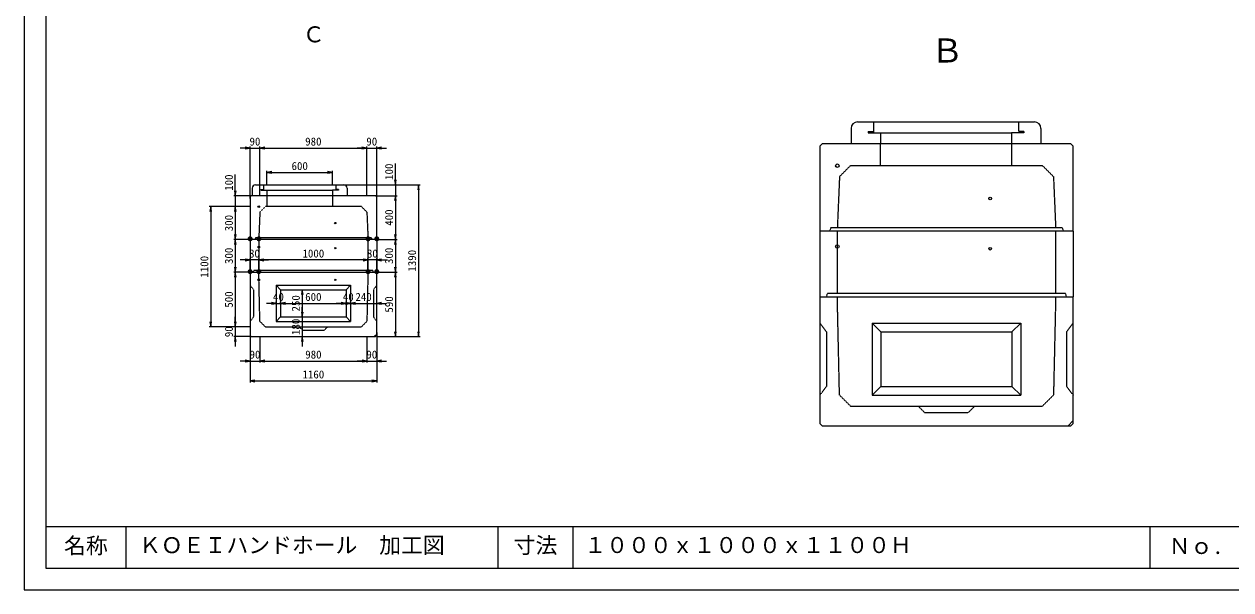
# Model space of a CAD drawing. Units: millimetres, scale not verified. Extents: x -420 to 421, y -297 to 297.
# Drawn here: x -420 to 132, y -297 to -38 of the extents above; entities that cross this region are included whole.
import ezdxf
from ezdxf.enums import TextEntityAlignment as Align

# ---------------------------------------------------------------- set-up
doc = ezdxf.new("R2010")
doc.units = ezdxf.units.MM
doc.linetypes.add('USER2', pattern=[4.7625, 3.175, -1.5875])
doc.layers.add('0-0', color=7, linetype='Continuous')
for name, color, linetype, lineweight in [('0-1_0', 9, 'Continuous', 25), ('0-2_dims', 7, 'Continuous', 18), ('0-3_pen1実線', 4, 'Continuous', 13), ('0-4_pen2実線', 3, 'Continuous', 13), ('0-5_pen3実線', 7, 'Continuous', 25), ('0-6_pen4実線', 7, 'Continuous', 25), ('0-7_pen2破線', 3, 'USER2', 25), ('0-9_draw', 7, 'Continuous', 13), ('0-A_鉄筋１', 7, 'Continuous', 13)]:
    doc.layers.add(name, color=color, linetype=linetype, lineweight=lineweight)
doc.styles.add('ＭＳ ゴシック', font='')
doc.styles.get('ＭＳ ゴシック').set_extended_font_data('MS Gothic')

# ---------------------------------------------------------------- blocks, each defined once
blk = doc.blocks.new('部分図 1')
at = {"layer": '0-1_0'}
blk.add_lwpolyline([(0, 0), (16824, 0), (16824, 11878), (0, 11878)], close=True, dxfattribs=at)
at = {"layer": '0-2_dims'}
for p, q in [((3401.5, 3708.1), (3401.5, 3903.1)), ((1934.5, 3608.1), (1934.5, 3803.1)), ((2224.5, 3708.6), (2224.5, 3836.1)), ((2224.5, 3821.1), (2824.5, 3821.1)), ((2824.5, 3708.6), (2824.5, 3836.1)), ((2930, 3708.1), (3416.5, 3708.1)), ((2930.5, 3708.1), (3627.5, 3708.1)), ((3401.5, 3708.1), (3401.5, 3608.1)), ((3612.5, 3708.1), (3612.5, 2318.1)), ((2089, 3608.1), (1919.5, 3608.1)), ((1934.5, 3608.1), (1934.5, 3508.1)), ((3220, 3608.1), (3416.5, 3608.1)), ((3220, 3608.1), (3416.5, 3608.1)), ((3401.5, 3608.1), (3401.5, 3518.1)), ((3401.5, 3608.1), (3401.5, 3208.1)), ((2068.5, 3508.1), (1694.5, 3508.1)), ((1709.5, 3508.1), (1709.5, 2408.1)), ((2069, 3508.1), (1919.5, 3508.1)), ((2069, 3508.1), (1919.5, 3508.1)), ((1934.5, 3508.1), (1934.5, 3418.1)), ((1934.5, 3508.1), (1934.5, 3208.1)), ((2069, 3208.1), (1919.5, 3208.1)), ((2069, 3208.1), (1919.5, 3208.1)), ((1934.5, 3208.1), (1934.5, 2908.1)), ((3230, 3208.1), (3416.5, 3208.1)), ((3230, 3208.1), (3416.5, 3208.1)), ((3401.5, 3208.1), (3401.5, 2908.1)), ((2069.52, 3020), (1979.52, 3020)), ((2069.52, 2906.72), (2069.52, 3035)), ((2149.52, 3020), (2069.52, 3020)), ((2149.52, 2908.5), (2149.52, 3035)), ((2149.52, 2908.5), (2149.52, 3035)), ((3149.52, 3020), (2149.52, 3020)), ((2149.52, 3020), (2239.52, 3020)), ((3149.52, 3020), (3059.52, 3020)), ((3149.52, 2908.5), (3149.52, 3035)), ((3149.52, 2908.5), (3149.52, 3035)), ((3229.52, 3020), (3149.52, 3020)), ((3229.52, 2908.5), (3229.52, 3035)), ((3229.52, 3020), (3319.52, 3020)), ((2069, 2908.1), (1919.5, 2908.1)), ((2069, 2908.1), (1919.5, 2908.1)), ((1934.5, 2908.1), (1934.5, 2408.1)), ((3230, 2908.1), (3416.5, 2908.1)), ((3230.5, 2908.1), (3416.5, 2908.1)), ((3401.5, 2908.1), (3401.5, 2318.1)), ((2520.02, 2748), (2562.52, 2748)), ((2547.52, 2748), (2547.52, 2498)), ((2309.52, 2623), (2219.52, 2623)), ((2309.52, 2623), (2309.52, 2638)), ((2309.52, 2623), (2349.52, 2623)), ((2349.52, 2623), (2349.52, 2638)), ((2349.52, 2623), (2349.52, 2638)), ((2349.52, 2623), (2439.52, 2623)), ((2349.52, 2623), (2949.52, 2623)), ((2547.52, 2498), (2547.52, 2588)), ((2949.52, 2623), (2859.52, 2623)), ((2989.52, 2623), (2899.52, 2623)), ((2949.52, 2623), (2949.52, 2638)), ((2949.52, 2623), (2949.52, 2638)), ((2949.52, 2623), (2989.52, 2623)), ((2989.52, 2623), (2989.52, 2638)), ((2989.52, 2623), (2989.52, 2638)), ((2989.52, 2623), (3079.52, 2623)), ((2989.52, 2623), (3229.52, 2623)), ((3229.52, 2623), (3229.52, 2638)), ((3229.52, 2623), (3319.52, 2623)), ((1934.5, 2408.1), (1934.5, 2498.1)), ((2547.52, 2498), (2562.52, 2498)), ((2547.52, 2498), (2562.52, 2498)), ((2547.52, 2498), (2547.52, 2318)), ((2069, 2408.1), (1694.5, 2408.1)), ((2069, 2408.1), (1919.5, 2408.1)), ((2069, 2408.1), (1919.5, 2408.1)), ((1934.5, 2408.1), (1934.5, 2318.1)), ((2069.52, 2347.3), (2069.52, 2080)), ((3229.52, 2356.9), (3229.52, 2080)), ((2079, 2318.1), (1919.5, 2318.1)), ((1934.5, 2318.1), (1934.5, 2228.1)), ((2069.52, 2254.5), (2069.52, 1898)), ((2159.82, 2311.3), (2159.82, 2080)), ((2159.82, 2310.8), (2159.82, 2080)), ((2547.52, 2318), (2562.52, 2318)), ((2547.52, 2318), (2547.52, 2228)), ((3140.02, 2317.5), (3140.02, 2080)), ((3140.02, 2317.5), (3140.02, 2080)), ((3229.52, 2254.5), (3229.52, 1898)), ((3240, 2318.1), (3416.5, 2318.1)), ((3240.5, 2318.1), (3627.5, 2318.1)), ((2069.52, 2095), (1979.52, 2095)), ((2069.52, 2095), (2159.82, 2095)), ((2159.82, 2095), (2249.82, 2095)), ((2159.82, 2095), (3140.02, 2095)), ((3140.02, 2095), (3050.02, 2095)), ((3140.02, 2095), (3229.52, 2095)), ((3229.52, 2095), (3319.52, 2095)), ((2069.52, 1913), (3229.52, 1913))]:
    blk.add_line(p, q, dxfattribs=at)
for points in [[(2269.5, 3828.6), (2224.5, 3821.1), (2269.5, 3813.6)], [(2779.5, 3813.6), (2824.5, 3821.1), (2779.5, 3828.6)], [(1927, 3653.1), (1934.5, 3608.1), (1942, 3653.1)], [(3394, 3753.1), (3401.5, 3708.1), (3409, 3753.1)], [(3620, 3663.1), (3612.5, 3708.1), (3605, 3663.1)], [(3409, 3563.1), (3401.5, 3608.1), (3394, 3563.1)], [(3409, 3563.1), (3401.5, 3608.1), (3394, 3563.1)], [(1717, 3463.1), (1709.5, 3508.1), (1702, 3463.1)], [(1942, 3463.1), (1934.5, 3508.1), (1927, 3463.1)], [(1942, 3463.1), (1934.5, 3508.1), (1927, 3463.1)], [(1927, 3253.1), (1934.5, 3208.1), (1942, 3253.1)], [(1942, 3163.1), (1934.5, 3208.1), (1927, 3163.1)], [(3394, 3253.1), (3401.5, 3208.1), (3409, 3253.1)], [(3409, 3163.1), (3401.5, 3208.1), (3394, 3163.1)], [(2024.52, 3012.5), (2069.52, 3020), (2024.52, 3027.5)], [(2194.52, 3027.5), (2149.52, 3020), (2194.52, 3012.5)], [(2194.52, 3027.5), (2149.52, 3020), (2194.52, 3012.5)], [(3104.52, 3012.5), (3149.52, 3020), (3104.52, 3027.5)], [(3104.52, 3012.5), (3149.52, 3020), (3104.52, 3027.5)], [(3274.52, 3027.5), (3229.52, 3020), (3274.52, 3012.5)], [(1927, 2953.1), (1934.5, 2908.1), (1942, 2953.1)], [(1942, 2863.1), (1934.5, 2908.1), (1927, 2863.1)], [(3394, 2953.1), (3401.5, 2908.1), (3409, 2953.1)], [(3409, 2863.1), (3401.5, 2908.1), (3394, 2863.1)], [(2555.02, 2703), (2547.52, 2748), (2540.02, 2703)], [(2264.52, 2615.5), (2309.52, 2623), (2264.52, 2630.5)], [(2394.52, 2630.5), (2349.52, 2623), (2394.52, 2615.5)], [(2394.52, 2630.5), (2349.52, 2623), (2394.52, 2615.5)], [(2540.02, 2543), (2547.52, 2498), (2555.02, 2543)], [(2540.02, 2543), (2547.52, 2498), (2555.02, 2543)], [(2904.52, 2615.5), (2949.52, 2623), (2904.52, 2630.5)], [(2904.52, 2615.5), (2949.52, 2623), (2904.52, 2630.5)], [(2944.52, 2615.5), (2989.52, 2623), (2944.52, 2630.5)], [(3034.52, 2630.5), (2989.52, 2623), (3034.52, 2615.5)], [(3274.52, 2630.5), (3229.52, 2623), (3274.52, 2615.5)], [(1702, 2453.1), (1709.5, 2408.1), (1717, 2453.1)], [(1927, 2453.1), (1934.5, 2408.1), (1942, 2453.1)], [(1927, 2453.1), (1934.5, 2408.1), (1942, 2453.1)], [(3394, 2363.1), (3401.5, 2318.1), (3409, 2363.1)], [(3605, 2363.1), (3612.5, 2318.1), (3620, 2363.1)], [(1942, 2273.1), (1934.5, 2318.1), (1927, 2273.1)], [(2555.02, 2273), (2547.52, 2318), (2540.02, 2273)], [(2024.52, 2087.5), (2069.52, 2095), (2024.52, 2102.5)], [(2204.82, 2102.5), (2159.82, 2095), (2204.82, 2087.5)], [(2204.82, 2102.5), (2159.82, 2095), (2204.82, 2087.5)], [(3095.02, 2087.5), (3140.02, 2095), (3095.02, 2102.5)], [(3095.02, 2087.5), (3140.02, 2095), (3095.02, 2102.5)], [(3274.52, 2102.5), (3229.52, 2095), (3274.52, 2087.5)], [(2114.52, 1920.5), (2069.52, 1913), (2114.52, 1905.5)], [(3184.52, 1905.5), (3229.52, 1913), (3184.52, 1920.5)]]:
    blk.add_lwpolyline(points, dxfattribs=at)
at = {"layer": '0-3_pen1実線'}
for p, q in [((9044.46, 4178.12), (9050.42, 4184.08)), ((2824.5, 3655.12), (2827.48, 3658.1)), ((3206.08, 2318), (3229.52, 2341.45)), ((9562.1, 1503), (9609, 1549.9))]:
    blk.add_line(p, q, dxfattribs=at)
at = {"layer": '0-4_pen2実線'}
for p, q in [((9156.46, 4196.08), (9156.46, 4184.08)), ((2880.5, 3664.1), (2880.5, 3658.1))]:
    blk.add_line(p, q, dxfattribs=at)
for centre, radius in [((7448.9, 3883.08), 16), ((8848.9, 3583.08), 12), ((2149.5, 3508.1), 8), ((2849.5, 3358.1), 6), ((2149.5, 3138.1), 8), ((2849.5, 3128.1), 6), ((7449, 3143.1), 16), ((8849, 3123.1), 12), ((2149.52, 2838), 8), ((2849.52, 2838), 6)]:
    blk.add_circle(centre, radius, dxfattribs=at)
at = {"layer": '0-5_pen3実線'}
for p, q in [((7574.46, 4224.08), (7574.46, 4084.08)), ((7634.46, 4284.08), (9254.46, 4284.08)), ((9314.46, 4224.08), (9314.46, 4084.08)), ((9588.9, 4083.08), (7308.9, 4083.08)), ((9608.9, 4063.08), (9588.9, 4083.08)), ((9608.9, 3283.07), (9608.9, 4063.08)), ((2089.5, 3678.1), (2089.5, 3608.1)), ((2119.5, 3708.1), (2929.5, 3708.1)), ((2959.5, 3678.1), (2959.5, 3608.1)), ((3219.5, 3608.1), (2079.5, 3608.1)), ((3229.5, 3598.1), (3219.5, 3608.1)), ((3229.5, 3208.1), (3229.5, 3598.1)), ((2069.5, 3208.1), (2069.5, 2908.1)), ((3229.5, 3208.1), (2069.5, 3208.1)), ((3229.5, 3208.1), (3229.5, 2908.1)), ((9608.9, 3283.07), (7288.9, 3283.07)), ((7289, 3283.1), (7289, 2683.1)), ((9609, 3283.1), (9609, 2683.1)), ((2069.5, 2908.1), (3229.5, 2908.1)), ((3229.52, 2328), (3229.52, 2908)), ((2649.52, 2788), (2989.52, 2788)), ((2989.52, 2788), (2949.52, 2748)), ((2989.52, 2788), (2989.52, 2458)), ((7289, 2683.1), (9609, 2683.1)), ((9609, 1523), (9609, 2683)), ((2309.52, 2458), (2989.52, 2458)), ((2649.52, 2498), (2949.52, 2498)), ((2949.52, 2498), (2989.52, 2458)), ((8449, 2443), (9129, 2443)), ((9129, 2443), (9049, 2363)), ((9129, 2443), (9129, 1783)), ((3229.52, 2328), (3219.52, 2318)), ((2079.52, 2318), (3219.52, 2318)), ((7769, 1783), (9129, 1783)), ((8449, 1863), (9049, 1863)), ((9049, 1863), (9129, 1783)), ((7309, 1503), (9589, 1503)), ((9609, 1523), (9589, 1503)), ((931, 580), (931, 200)), ((5025, 580), (5025, 200))]:
    blk.add_line(p, q, dxfattribs=at)
for points in [[(2069.52, 2908), (2069.52, 2328), (2079.52, 2318)], [(2649.52, 2748), (2949.52, 2748), (2949.52, 2498)], [(7289, 2683), (7289, 1523), (7309, 1503)], [(8449, 2363), (9049, 2363), (9049, 1863)]]:
    blk.add_lwpolyline(points, dxfattribs=at)
for centre, radius, start, end in [((7634.46, 4224.08), 60, 90, 180), ((9254.46, 4224.08), 60, 0, 90), ((2119.5, 3678.1), 30, 90, 180), ((2929.5, 3678.1), 30, 0, 90)]:
    blk.add_arc(centre, radius, start, end, dxfattribs=at)
at = {"layer": '0-6_pen4実線'}
for p, q in [((200, 580), (16610, 580)), ((4340.3, 580), (4340.3, 200)), ((10312, 580), (10312, 200))]:
    blk.add_line(p, q, dxfattribs=at)
blk.add_lwpolyline([(200, 200), (16610, 200), (16610, 11452), (200, 11452)], close=True, dxfattribs=at)
at = {"layer": '0-7_pen2破線'}
for p, q in [((7780.46, 4284.08), (7780.46, 4184.08)), ((9108.46, 4284.08), (9108.46, 4196.08)), ((7732.46, 4196.08), (7780.46, 4196.08)), ((7732.46, 4196.08), (7732.46, 4184.08)), ((7732.46, 4184.08), (9044.46, 4184.08)), ((7844.46, 4184.08), (7844.46, 4084.08)), ((9156.46, 4184.08), (9044.46, 4184.08)), ((9044.46, 4184.08), (9044.46, 4084.08)), ((9156.46, 4196.08), (9108.46, 4196.08)), ((7842.9, 4083.08), (7842.9, 3883.08)), ((9044.9, 4083.08), (9044.9, 3883.08)), ((7468.9, 3783.08), (7568.9, 3883.08)), ((9328.9, 3883.07), (9428.9, 3783.07)), ((7468.9, 3783.07), (7448.9, 3313.07)), ((9428.9, 3783.07), (9448.9, 3313.07)), ((2168.5, 3664.1), (2192.5, 3664.1)), ((2168.5, 3664.1), (2168.5, 3658.1)), ((2168.5, 3658.1), (2824.5, 3658.1)), ((2192.5, 3708.1), (2192.5, 3658.1)), ((2224.5, 3658.1), (2224.5, 3608.1)), ((2880.5, 3658.1), (2824.5, 3658.1)), ((2824.5, 3658.1), (2824.5, 3608.1)), ((2856.5, 3708.1), (2856.5, 3664.1)), ((2880.5, 3664.1), (2856.5, 3664.1)), ((2224.5, 3608.1), (2224.5, 3508.1)), ((2824.5, 3608.1), (2824.5, 3508.1)), ((2159.5, 3458.1), (2149.5, 3223.1)), ((2159.5, 3458.1), (2209.5, 3508.1)), ((3089.5, 3508.1), (3139.5, 3458.1)), ((3139.5, 3458.1), (3149.5, 3223.1)), ((2119.5, 3223.1), (2114.5, 3208.1)), ((2649.5, 3223.1), (2119.5, 3223.1)), ((2149.5, 3208.1), (2149.5, 2923.1)), ((3179.5, 3223.1), (2649.5, 3223.1)), ((3149.5, 3208.1), (3149.5, 2923.1)), ((3179.5, 3223.1), (3184.5, 3208.1)), ((7388.9, 3313.07), (7378.9, 3283.07)), ((8448.9, 3313.08), (7388.9, 3313.07)), ((7449, 3283.1), (7449, 2713.1)), ((9508.9, 3313.08), (8448.9, 3313.08)), ((9449, 3283.1), (9449, 2713.1)), ((9508.9, 3313.07), (9518.9, 3283.07)), ((2099.5, 2908.1), (2104.5, 2923.1)), ((2649.5, 2923.1), (2104.5, 2923.1)), ((2159.52, 2458), (2149.52, 2908)), ((3194.5, 2923.1), (2649.5, 2923.1)), ((3149.52, 2908), (3139.52, 2458)), ((3199.5, 2908.1), (3194.5, 2923.1)), ((3229.52, 2788), (3199.52, 2748)), ((3199.52, 2748), (3199.52, 2498)), ((7349, 2683.1), (7359, 2713.1)), ((8449, 2713.1), (7359, 2713.1)), ((7469, 1783), (7449, 2683)), ((9539, 2713.1), (8449, 2713.1)), ((9449, 2683), (9429, 1783)), ((9549, 2683.1), (9539, 2713.1)), ((2209.52, 2408), (2159.52, 2458)), ((3139.52, 2458), (3089.52, 2408)), ((3199.52, 2498), (3229.52, 2458)), ((9609, 2443), (9549, 2363)), ((2209.52, 2408), (3089.52, 2408)), ((2549.52, 2378), (2519.52, 2408)), ((9549, 2363), (9549, 1863)), ((7569, 1683), (7469, 1783)), ((9429, 1783), (9329, 1683)), ((9549, 1863), (9609, 1783)), ((7569, 1683), (9329, 1683)), ((8249, 1623), (8189, 1683))]:
    blk.add_line(p, q, dxfattribs=at)
for points in [[(9328.9, 3883.07), (8448.9, 3883.07), (7568.9, 3883.08)], [(3089.5, 3508.1), (2649.5, 3508.1), (2209.5, 3508.1)], [(2069.52, 2788), (2099.52, 2748), (2099.52, 2498), (2069.52, 2458)], [(7289, 2443), (7349, 2363), (7349, 1863), (7289, 1783)], [(2549.52, 2378), (2749.52, 2378), (2779.52, 2408)], [(8249, 1623), (8649, 1623), (8709, 1683)]]:
    blk.add_lwpolyline(points, dxfattribs=at)
at = {"layer": '0-9_draw'}
for p, q in [((7288.9, 4063.08), (7308.9, 4083.08)), ((7288.9, 4063.07), (7288.9, 3283.07)), ((2069.5, 3598.1), (2079.5, 3608.1)), ((2069.5, 3598.1), (2069.5, 3208.1)), ((2309.52, 2788), (2309.52, 2458)), ((2309.52, 2788), (2349.52, 2748)), ((2309.52, 2788), (2649.52, 2788)), ((2349.52, 2748), (2349.52, 2498)), ((2349.52, 2748), (2649.52, 2748)), ((2349.52, 2498), (2309.52, 2458)), ((2349.52, 2498), (2649.52, 2498)), ((7769, 2443), (7769, 1783)), ((7769, 2443), (7849, 2363)), ((7769, 2443), (8449, 2443)), ((7849, 2363), (7849, 1863)), ((7849, 2363), (8449, 2363)), ((7849, 1863), (7769, 1783)), ((7849, 1863), (8449, 1863))]:
    blk.add_line(p, q, dxfattribs=at)
at = {"layer": '0-A_鉄筋１'}
for p, q in [((2069.5, 4045.1), (1979.5, 4045.1)), ((2069.5, 3582.9), (2069.5, 4060.1)), ((2069.5, 4045.1), (2159.4, 4045.1)), ((2159.4, 3608.6), (2159.4, 4060.1)), ((2159.4, 3608.6), (2159.4, 4060.1)), ((2159.4, 4045.1), (2249.4, 4045.1)), ((2159.4, 4045.1), (3139.5, 4045.1)), ((3139.5, 4045.1), (3049.5, 4045.1)), ((3139.5, 3608.6), (3139.5, 4060.1)), ((3139.5, 3608.6), (3139.5, 4060.1)), ((3139.5, 4045.1), (3229.5, 4045.1)), ((3229.5, 3558.6), (3229.5, 4060.1)), ((3229.5, 4045.1), (3319.5, 4045.1))]:
    blk.add_line(p, q, dxfattribs=at)
for points in [[(2024.5, 4037.6), (2069.5, 4045.1), (2024.5, 4052.6)], [(2204.4, 4052.6), (2159.4, 4045.1), (2204.4, 4037.6)], [(2204.4, 4052.6), (2159.4, 4045.1), (2204.4, 4037.6)], [(3094.5, 4037.6), (3139.5, 4045.1), (3094.5, 4052.6)], [(3094.5, 4037.6), (3139.5, 4045.1), (3094.5, 4052.6)], [(3274.5, 4052.6), (3229.5, 4045.1), (3274.5, 4037.6)]]:
    blk.add_lwpolyline(points, dxfattribs=at)
at = {"layer": '0-2_dims', "style": 'ＭＳ ゴシック'}
for s, height, p in [('Ｃ', 146.6, (2552.5, 4968.3)), ('Ｂ', 219.9, (8306.01, 4761.8)), ('600', 73.31, (2449.5, 3821.6)), ('●', 36.66, (2044.5, 3183.1)), ('●', 36.66, (2125.2, 3183.2)), ('●', 36.66, (3124.7, 3183.1)), ('●', 36.66, (3204.36, 3183.11)), ('80', 73.31, (2059.52, 3020.5)), ('1000', 73.31, (2549.52, 3020.5)), ('80', 73.31, (3139.52, 3020.5)), ('●', 36.66, (2044.52, 2882.96)), ('●', 36.66, (2124.52, 2883)), ('●', 36.66, (3124.51, 2882.96)), ('●', 36.66, (3204.52, 2883)), ('40', 73.31, (2279.52, 2623.5)), ('600', 73.31, (2574.52, 2623.5)), ('40', 73.31, (2919.52, 2623.5)), ('240', 73.31, (3034.52, 2623.5)), ('90', 73.31, (2064.67, 2095.5)), ('980', 73.31, (2574.92, 2095.5)), ('90', 73.31, (3134.77, 2095.5)), ('1160', 73.31, (2549.52, 1913.5))]:
    blk.add_text(s, height=height, dxfattribs=at).set_placement(p, align=Align.BOTTOM_LEFT)
for s, p in [('100', (3401, 3753.1)), ('100', (1934, 3653.1)), ('300', (1934, 3283.1)), ('400', (3401, 3333.1)), ('300', (1934, 2983.1)), ('300', (3401, 2983.1)), ('1390', (3612, 2913.1)), ('1100', (1709, 2858.1)), ('500', (1934, 2583.1)), ('250', (2547.02, 2548)), ('590', (3401, 2538.1)), ('180', (2547.02, 2333)), ('90', (1934, 2313.1))]:
    blk.add_text(s, height=73.31, rotation=90, dxfattribs=at).set_placement(p, align=Align.BOTTOM_LEFT)
at = {"layer": '0-5_pen3実線', "style": 'ＭＳ ゴシック'}
for s, p in [('名称', (366, 287)), ('ＫＯＥＩハンドホール\u3000加工図', (1053, 292)), ('寸法', (4484.2, 291)), ('１０００ｘ１０００ｘ１１００Ｈ', (5132, 293)), ('Ｎｏ.', (10484.7, 284.33))]:
    blk.add_text(s, height=146.6, dxfattribs=at).set_placement(p, align=Align.BOTTOM_LEFT)
at = {"layer": '0-A_鉄筋１', "style": 'ＭＳ ゴシック'}
for s, p in [('90', (2064.45, 4045.6)), ('980', (2574.45, 4045.6)), ('90', (3134.5, 4045.6))]:
    blk.add_text(s, height=73.31, dxfattribs=at).set_placement(p, align=Align.BOTTOM_LEFT)

msp = doc.modelspace()

# ---------------------------------------------------------------- block references
at = {"layer": '0-0', "xscale": 0.05, "yscale": 0.05}
msp.add_blockref('部分図 1', (-420.5, -297), dxfattribs=at)

doc.saveas('drawing.dxf')
